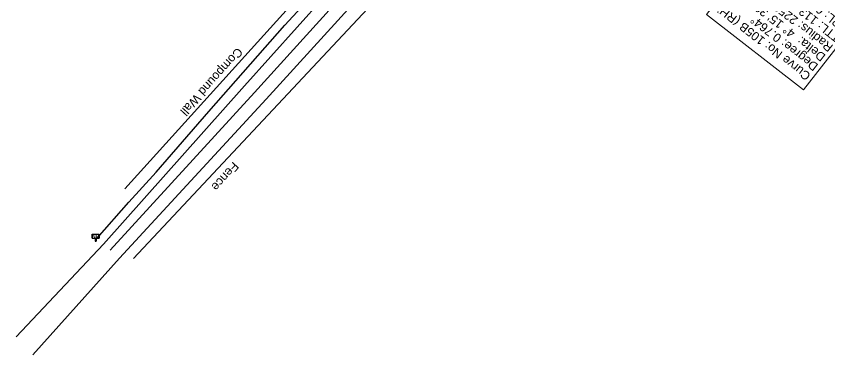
# Model space of a CAD drawing. Header units: metres. Extents: x 644418 to 1306172, y 3366650 to 6747308.
# Drawn here: x 653856.2 to 654091.1, y 3372756.8 to 3372854.3 of the extents above; entities that cross this region are included whole.
import ezdxf
from ezdxf.enums import TextEntityAlignment as Align

# ---------------------------------------------------------------- set-up
doc = ezdxf.new("R2010")
doc.units = ezdxf.units.M
doc.header["$MEASUREMENT"] = 0
for name, color, linetype in [('COMPOUND_WALL', 251, 'Continuous'), ('NAME_BOARD', 251, 'Continuous'), ('PIPE_LINE_PETROLIUM', 7, 'Continuous'), ('SUB_ROAD_CENTRE', 34, 'Continuous'), ('SUB_ROAD_EDGE', 34, 'Continuous'), ('TOPO_TEXT', 251, 'Continuous')]:
    doc.layers.add(name, color=color, linetype=linetype)
doc.layers.add('FENCE', color=251, linetype='F-LINE', lineweight=0)
doc.layers.add('Proposed Curve_Details Connecting line', color=10, linetype='Continuous', lineweight=0)
doc.styles.add('NB', font='swissbo.ttf', dxfattribs={"height": 1.5})
doc.styles.get("Standard").update_dxf_attribs({"font": 'arial.ttf'})
doc.styles.add('Style-Arial', font='arial.ttf')
doc.linetypes.add('F-LINE', pattern='A,0.6,["X",Standard,S=0.3,R=0,X=0,Y=-0.15],0.1', length=0.7)

# ---------------------------------------------------------------- blocks, each defined once
blk = doc.blocks.new('NB')
for p, q in [((-0.98, 0.82), (-0.98, 1.98)), ((-0.98, 1.98), (0.98, 1.98)), ((-0.98, 0.82), (0.98, 0.82)), ((-0.13, 0.82), (-0.13, 0)), ((-0.13, 0), (0.13, 0)), ((0.13, 0.82), (0.13, 0)), ((0.98, 1.98), (0.98, 0.82))]:
    blk.add_line(p, q)
at = {"style": 'NB', "width": 1.025371}
blk.add_text('NB', height=0.988, dxfattribs=at).set_placement((0, 1.4), align=Align.MIDDLE)

msp = doc.modelspace()

# ---------------------------------------------------------------- linework, layer by layer
at = {"layer": 'COMPOUND_WALL', "linetype": 'Continuous'}
msp.add_polyline3d([(653946.827, 3372870.155, 270.222), (653887.622, 3372804.615, 268.033)], dxfattribs=at)
at = {"layer": 'FENCE'}
msp.add_line((653998.774, 3372900.306, 269.182), (653890.052, 3372784.489, 269.285), dxfattribs=at)
at = {"layer": 'PIPE_LINE_PETROLIUM', "linetype": 'Continuous'}
msp.add_polyline3d([(653879.635, 3372790.333, 267.988), (653888.732, 3372800.789, 268.137), (653896.601, 3372809.38, 267.97), (653911.846, 3372826.89, 269.242), (653933.809, 3372851.745, 267.983), (653963.179, 3372883.694, 267.725)], dxfattribs=at)
at = {"layer": 'Proposed Curve_Details Connecting line'}
msp.add_lwpolyline([(654104.2655, 3372859.7838), (654083.4796, 3372833.0885), (654055.557, 3372854.83), (654076.3429, 3372881.5254)], close=True, dxfattribs=at)
at = {"layer": 'SUB_ROAD_CENTRE', "linetype": 'Continuous'}
msp.add_polyline3d([(654083.576, 3373009.852, 268.651), (654016.344, 3372931.984, 269.091), (653997.549, 3372912.543, 267.988), (653955.079, 3372865.53, 267.751), (653925.041, 3372832.32, 267.89), (653883.338, 3372786.901, 267.976)], dxfattribs=at)
at = {"layer": 'SUB_ROAD_EDGE', "linetype": 'Continuous'}
for points in [[(653994.934, 3372914.928, 267.955), (653952.581, 3372868.214, 267.668), (653922.114, 3372834.312, 267.806), (653881.392, 3372788.677, 267.897), (653856.236, 3372761.913, 268.143)], [(653861.003, 3372756.779, 268.125), (653886.084, 3372784.625, 267.959), (653928.358, 3372830.402, 267.705), (653957.919, 3372862.886, 267.618), (653983.689, 3372891.674, 267.719), (653994.301, 3372903.769, 267.72)]]:
    msp.add_polyline3d(points, dxfattribs=at)

# ---------------------------------------------------------------- block references
at = {"layer": 'NAME_BOARD', "linetype": 'Continuous'}
msp.add_blockref('NB', (653879.144, 3372789.515, 268.241), dxfattribs=at)

# ---------------------------------------------------------------- texts
at = {"layer": 'Proposed Curve_Details Connecting line', "insert": (654103.0424, 3372859.6833), "char_height": 2.5, "attachment_point": 7, "rotation": 142.09438, "line_spacing_factor": 0.84, "style": 'Style-Arial'}
msp.add_mtext('Curve No: 105B (RH)\\PDegree: 0.764%%D\\PDelta:  {\\fArial|b0|i0|c0|p34;4° 15\' 39"}\\PRadius: 2250.0m\\PTTL: 113.705m\\PTRL: 60.0m\\PCCL: 107.327m\\PVmax: 100kmph\\PSE: 60mm', dxfattribs=at)
at = {"layer": 'TOPO_TEXT'}
for s, p in [('Compound Wall', (653920.0463, 3372845.517)), ('Fence', (653918.893, 3372812.5614))]:
    msp.add_text(s, height=2.5, rotation=227.907188, dxfattribs=at).set_placement(p)

doc.saveas('drawing.dxf')
